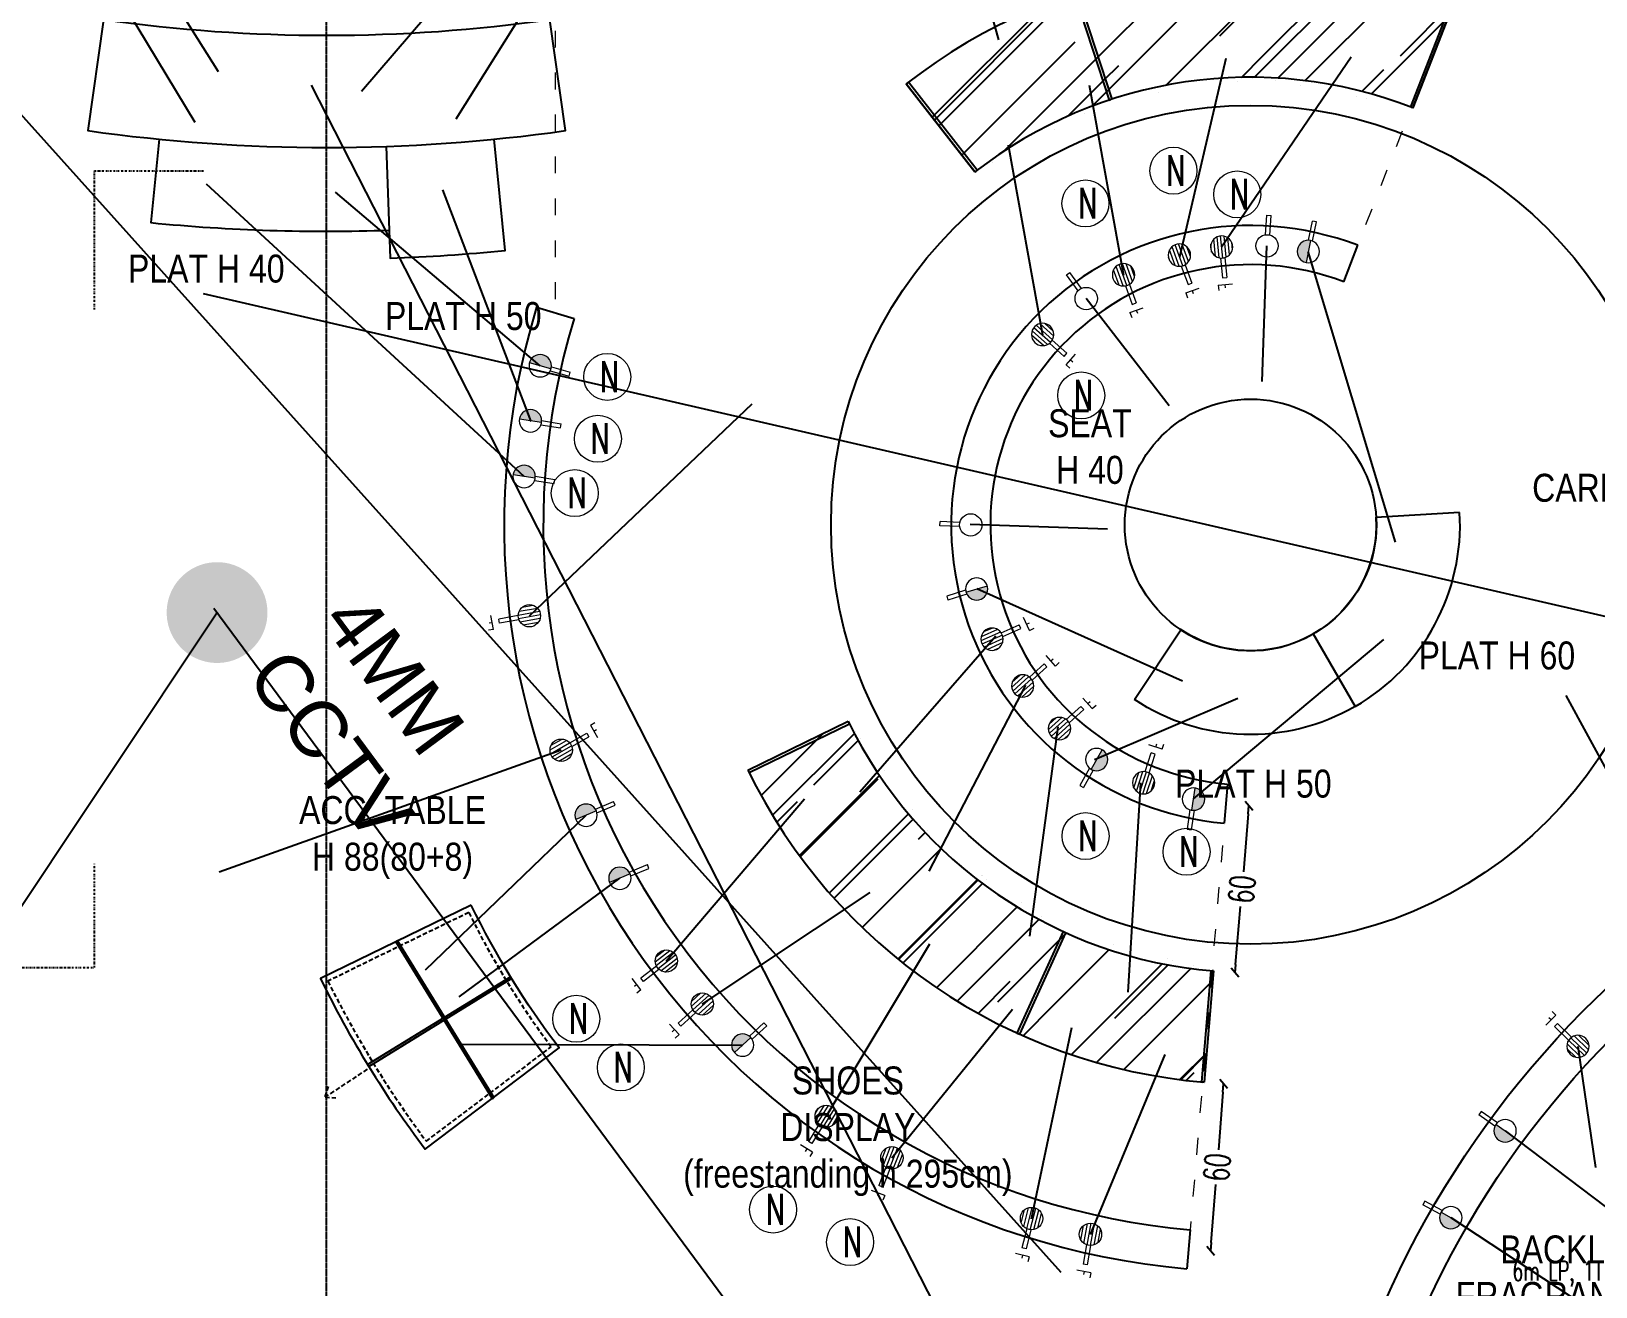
# Model space of a CAD drawing. Header units: millimetres. Extents: x 1734 to 22014, y 983 to 3953.
# Drawn here: x 3373 to 3933, y 1667 to 2117 of the extents above; entities that cross this region are included whole.
import ezdxf

# ---------------------------------------------------------------- set-up
doc = ezdxf.new("R2010")
doc.units = ezdxf.units.MM
for name, pattern in [('ACAD_ISO03W100', [30, 12, -18]), ('DASHDOT', [25.4, 12.7, -6.35, 0, -6.35]), ('HIDDEN2', [4.7625, 3.175, -1.5875]), ('PUNTO2', [0.125, 0, -0.125])]:
    doc.linetypes.add(name, pattern=pattern)
for name, color, linetype in [('LAY_furn freestanding', 1, 'Continuous'), ('LAY_sec', 3, 'Continuous'), ('LAY_text', 3, 'Continuous'), ('LD_beam', 240, 'Continuous'), ('LD_light integrated', 240, 'Continuous'), ('LD_pointing', 30, 'Continuous'), ('LD_quote', 242, 'Continuous'), ('MATERIALS_pannelli glass', 133, 'Continuous'), ('MATERIALS_transparent glass', 133, 'Continuous'), ('TEXT', 3, 'Continuous')]:
    doc.layers.add(name, color=color, linetype=linetype)
doc.layers.add('LD_light', color=240, linetype='Continuous', lineweight=5)
doc.layers.add('LD_text', color=7, linetype='Continuous', lineweight=9)
doc.styles.add('Detail 1-50', font='Arial Narrow.ttf', dxfattribs={"height": 0.125})
doc.styles.add('SIMPLEX', font='SIMPLEX.SHX', dxfattribs={"width": 0.65})
doc.styles.get("Standard").update_dxf_attribs({"font": 'Arial.ttf'})
doc.dimstyles.new('Illuminazione 1_100', dxfattribs={"dimtxt": 9, "dimasz": 3, "dimexe": 0.05, "dimexo": 0.05, "dimgap": 1.5, "dimtad": 0, "dimdec": 0, "dimlfac": -1, "dimzin": 0, "dimdsep": 46, "dimtxsty": 'SIMPLEX', "dimblk": 'LINEET2S', "dimcen": 0, "dimdle": 0.1, "dimse1": 1, "dimse2": 1, "dimclrd": 7, "dimclrt": 256, "dimadec": 0, "dimazin": 0, "dimtfac": 1, "dimtdec": 0, "dimtix": 1, "dimtmove": 2, "dimatfit": 3, "dimldrblk": 'OBLIQUE', "dimfxl": 1, "dimtolj": 1, "dimarcsym": 0})
pattern_1 = [(45, (2030.92, 1353.378), (21.5526, 57.47364), [381, -50.8, 127, -25.4]), (45, (2045.827, 1386.246), (-41.848, 5.92697), [76.2, -8.382, 152.4, -19.05]), (45, (2024.633, 1377.625), (81.36112, 105.4282), [203.2, -35.56, 101.6, -25.4])]

# ---------------------------------------------------------------- blocks, each defined once
blk = doc.blocks.new('LINEET2S')
blk.add_line((-1, 0), (0, 0))
at = {"color": 5}
blk.add_line((0.5, 0.5), (-0.5, -0.5), dxfattribs=at)
blk = doc.blocks.new('*D351')
at = {"layer": 'DEFPOINTS', "color": 0, "transparency": 16777216}
for p in [(3800.52, 1840.25), (3808.75, 1839.56), (3795.5, 1780.45)]:
    blk.add_point(p, dxfattribs=at)
at = {"layer": 'LD_beam', "color": 7, "lineweight": -2, "transparency": 16777216}
for p, q in [((3808.5, 1836.57), (3806.76, 1815.87)), ((3803.98, 1782.75), (3805.72, 1803.45))]:
    blk.add_line(p, q, dxfattribs=at)
at = {"layer": 'LD_beam', "color": 7, "lineweight": -2, "transparency": 16777216, "xscale": 3, "yscale": 3, "zscale": 3}
for p, rotation in [((3808.75, 1839.56), 85.19918320147139), ((3803.73, 1779.76), 265.1991832014714)]:
    blk.add_blockref('LINEET2S', p, dxfattribs=dict(at, rotation=rotation))
at = {"layer": 'LD_beam', "transparency": 16777216, "insert": (3806.24, 1809.66), "char_height": 9, "attachment_point": 5, "rotation": 85.1992, "style": 'SIMPLEX'}
blk.add_mtext('\\A1;60', dxfattribs=at)
blk = doc.blocks.new('_Oblique')
at = {"color": 0, "linetype": 'ByBlock', "lineweight": -2}
blk.add_line((-0.5, -0.5), (0.5, 0.5), dxfattribs=at)
blk = doc.blocks.new('*D352')
at = {"layer": 'DEFPOINTS', "color": 0, "transparency": 16777216}
for p in [(3791.79, 1740.71), (3787.13, 1680.88), (3795.01, 1680.27)]:
    blk.add_point(p, dxfattribs=at)
at = {"layer": 'LD_beam', "color": 7, "lineweight": -2, "transparency": 16777216}
for p, q in [((3799.43, 1737.1), (3797.82, 1716.4)), ((3795.24, 1683.26), (3796.85, 1703.97))]:
    blk.add_line(p, q, dxfattribs=at)
at = {"layer": 'LD_beam', "color": 7, "lineweight": -2, "transparency": 16777216, "xscale": 3, "yscale": 3, "zscale": 3}
for p, rotation in [((3799.66, 1740.09), 85.55216411930867), ((3795.01, 1680.27), 265.5521641193087)]:
    blk.add_blockref('LINEET2S', p, dxfattribs=dict(at, rotation=rotation))
at = {"layer": 'LD_beam', "transparency": 16777216, "insert": (3797.33, 1710.18), "char_height": 9, "attachment_point": 5, "rotation": 85.5522, "style": 'SIMPLEX'}
blk.add_mtext('\\A1;60', dxfattribs=at)
blk = doc.blocks.new('purefasciostrettoplan')
at = {"layer": 'LD_light'}
blk.add_hatch(color=256, dxfattribs=at).paths.add_polyline_path([(-4.3, 0, 1), (4.3, 0)])
for p, q in [((4.3, 0), (-4.3, 0)), ((4.22, 0.81), (11.81, 0.81)), ((11.81, 0.81), (11.81, -0.81)), ((4.22, -0.81), (11.81, -0.81))]:
    blk.add_line(p, q, dxfattribs=at)
blk.add_circle((0, 0), 4.3, dxfattribs=at)
blk = doc.blocks.new('A$C2ABF7FAD')
at = {"layer": 'LD_light', "ltscale": 0.5}
h = blk.add_hatch(dxfattribs=at)
h.set_pattern_fill('LINE', color=70, scale=10, angle=450, style=0)
h.set_pattern_definition([(90, (4318.2435, -3313.5143), (-1.25, -3e-10), [])])
h.paths.add_polyline_path([(0, 4, 1), (8, 4, 1)])
at = {"layer": 'LD_light', "color": 70}
for p, q in [((3.25, 7.93), (3.25, 14.98)), ((3.25, 14.98), (4.75, 14.98)), ((4.75, 7.93), (4.75, 14.98))]:
    blk.add_line(p, q, dxfattribs=at)
blk.add_circle((4, 4), 4, dxfattribs=at)
at = {"layer": 'LD_light', "color": 70, "insert": (4, 18.2), "char_height": 5.08, "width": 7.4922, "attachment_point": 5, "rotation": 90, "style": 'SIMPLEX'}
blk.add_mtext('F', dxfattribs=at)
blk = doc.blocks.new('A$C095D6B25')
at = {"layer": 'LD_light'}
for p, q in [((5.63, 5.45), (0, 1.2)), ((0.9, 0), (0, 1.2)), ((6.53, 4.26), (0.9, 0))]:
    blk.add_line(p, q, dxfattribs=at)
blk.add_circle((9.21, 7.22), 4, dxfattribs=at)
blk = doc.blocks.new('n')
at = {"layer": 'LD_light'}
blk.add_circle((0, 0), 8.4, dxfattribs=at)
at = {"layer": 'LD_light', "style": 'SIMPLEX', "width": 0.65}
blk.add_text('N', height=11.01, dxfattribs=at).set_placement((-2.55, -5.41))

msp = doc.modelspace()

# ---------------------------------------------------------------- hatches: boundary and pattern name
h = msp.add_hatch(color=3)
h.dxf.hatch_style = 1
h.paths.add_polyline_path([(3450.369, 1894.121, -1), (3428.923, 1923.115, -1)])
at = {"layer": 'MATERIALS_transparent glass'}
h = msp.add_hatch(dxfattribs=at)
h.set_pattern_fill('AR-RROOF', color=144, angle=-60.02541, style=0)
h.set_pattern_definition(pattern_1)
edge = h.paths.add_edge_path()
edge.add_arc((3809.306, 1940.026), 200.089, 88.49267, 108.20107)
edge.add_line((3746.807, 2130.104), (3759.282, 2092.114))
edge.add_arc((3809.228, 1940.001), 160.103, 88.47075, 108.17778, ccw=False)
edge.add_line((3813.501, 2100.047), (3814.569, 2140.046))
h = msp.add_hatch(dxfattribs=at)
h.set_pattern_fill('AR-RROOF', color=144, angle=-60.02541, style=0)
h.set_pattern_definition(pattern_1)
edge = h.paths.add_edge_path()
edge.add_arc((3809.306, 1940.026), 200.089, 68.70786, 88.49267)
edge.add_line((3814.569, 2140.046), (3813.501, 2100.047))
edge.add_arc((3809.228, 1940.001), 160.103, 68.68991, 88.47075, ccw=False)
edge.add_line((3867.412, 2089.157), (3881.963, 2126.458))
h = msp.add_hatch(dxfattribs=at)
h.set_pattern_fill('AR-RROOF', color=144, angle=-60.02541, style=0)
h.set_pattern_definition(pattern_1)
edge = h.paths.add_edge_path()
edge.add_arc((3809.306, 1940.026), 200.089, 108.20107, 127.98055)
edge.add_line((3686.172, 2097.741), (3710.75, 2066.235))
edge.add_arc((3809.228, 1940.001), 160.103, 108.17778, 127.95862, ccw=False)
edge.add_line((3759.282, 2092.114), (3746.807, 2130.104))
h = msp.add_hatch(dxfattribs=at)
h.set_pattern_fill('AR-RROOF', color=144, angle=-60.02541, style=0)
h.set_pattern_definition(pattern_1)
edge = h.paths.add_edge_path()
edge.add_arc((3809.306, 1940.026), 200.089, 206.01619, 225.79007)
edge.add_line((3669.786, 1796.605), (3697.618, 1825.211))
edge.add_arc((3809.264, 1939.963), 160.103, 206.00522, 225.78606, ccw=False)
edge.add_line((3665.371, 1869.766), (3629.492, 1852.262))
h = msp.add_hatch(dxfattribs=at)
h.set_pattern_fill('AR-RROOF', color=144, angle=-60.02541, style=0)
h.set_pattern_definition(pattern_1)
edge = h.paths.add_edge_path()
edge.add_arc((3809.306, 1940.026), 200.089, 225.79007, 245.48968)
edge.add_line((3726.297, 1757.968), (3742.853, 1794.284))
edge.add_arc((3809.264, 1939.963), 160.103, 225.78606, 245.49308, ccw=False)
edge.add_line((3697.618, 1825.211), (3669.786, 1796.605))
h = msp.add_hatch(dxfattribs=at)
h.set_pattern_fill('AR-RROOF', color=144, angle=-60.02541, style=0)
h.set_pattern_definition(pattern_1)
edge = h.paths.add_edge_path()
edge.add_arc((3809.306, 1940.026), 200.089, 245.48968, 265.26349)
edge.add_line((3792.784, 1740.621), (3796.073, 1780.405))
edge.add_arc((3809.264, 1939.963), 160.103, -114.50692, -94.72608, ccw=False)
edge.add_line((3742.853, 1794.284), (3726.297, 1757.968))

# ---------------------------------------------------------------- linework, layer by layer
at = {"color": 3}
for p, q in [((3347.38, 2111.203), (3741.465, 1672.71)), ((3746.758, 1562.237), (3473.41, 2097.317)), ((4009.352, 1890.317), (3434.842, 2022.674)), ((3439.753, 1908.779), (3112.937, 1418.094)), ((3438.501, 1910.167), (3795.808, 1427.091))]:
    msp.add_line(p, q, dxfattribs=at)
at = {"layer": 'LAY_furn freestanding', "color": 144}
for p, q in [((3867.412, 2089.157), (3881.963, 2126.458)), ((3686.172, 2097.741), (3710.75, 2066.235)), ((3629.492, 1852.262), (3665.371, 1869.766)), ((3796.073, 1780.405), (3792.784, 1740.621))]:
    msp.add_line(p, q, dxfattribs=at)
at = {"layer": 'LAY_furn freestanding', "color": 1}
for p, q in [((3503.595, 1790.844), (3503.914, 1791.04)), ((3503.595, 1790.844), (3538.033, 1734.771)), ((3504.234, 1791.237), (3503.914, 1791.04)), ((3504.234, 1791.237), (3538.672, 1735.163)), ((3493.499, 1746.911), (3544.626, 1778.312)), ((3493.891, 1746.272), (3545.018, 1777.673)), ((3544.626, 1778.312), (3544.822, 1777.992)), ((3545.018, 1777.673), (3544.822, 1777.992)), ((3493.499, 1746.911), (3493.695, 1746.592)), ((3493.891, 1746.272), (3493.695, 1746.592)), ((3538.033, 1734.771), (3538.353, 1734.967)), ((3538.672, 1735.163), (3538.353, 1734.967))]:
    msp.add_line(p, q, dxfattribs=at)
at = {"layer": 'LAY_furn freestanding', "color": 144}
for points in [[(3558.634, 2120.615, -0.0703489), (3399.028, 2120.615), (3393.428, 2081.009, 0.0703489), (3564.234, 2081.009)], [(3884.118, 1944.462), (3854.172, 1942.66, -0.2843262), (3831.723, 1900.969), (3846.703, 1874.976, 0.2843262)], [(3767.824, 1877.465), (3784.404, 1902.467, 0.2843262), (3831.732, 1900.974), (3846.703, 1874.976, -0.2843262)], [(3530.557, 1803.998), (3476.632, 1777.691, 0.0484847), (3514.108, 1716.671), (3561.958, 1752.871, -0.0484847)]]:
    msp.add_lwpolyline(points, format="xyb", close=True, dxfattribs=at)
for points in [[(3418.904, 2077.952), (3415.957, 2048.097, 0.0333368), (3501.161, 2045.391)], [(3500.114, 2075.373), (3501.51, 2035.397, 0.015877), (3542.688, 2038.145), (3538.759, 2077.952)]]:
    msp.add_lwpolyline(points, format="xyb", dxfattribs=at)
at = {"layer": 'LAY_furn freestanding', "color": 144, "linetype": 'HIDDEN2', "ltscale": 0.5}
msp.add_lwpolyline([(3529.643, 1801.326), (3479.312, 1776.772, 0.045762), (3514.501, 1719.476), (3559.162, 1753.263, -0.0452736)], format="xyb", close=True, dxfattribs=at)
for points in [[(3493.335, 1745.258), (3478.295, 1735.332), (3479.627, 1739.424)], [(3478.295, 1735.332), (3482.118, 1735.017)]]:
    msp.add_lwpolyline(points, dxfattribs=at)
at = {"layer": 'LAY_furn freestanding', "color": 144}
for centre, radius in [((3809.306, 1940.026), 150.028), ((3809.343, 1939.961), 45)]:
    msp.add_circle(centre, radius, dxfattribs=at)
for centre, radius, start, end in [((3809.306, 1940.026), 200.089, 68.70786, 127.98055), ((3809.228, 1940.001), 160.103, 68.68991, 127.95861), ((3809.264, 1939.963), 160.103, 206.00522, 265.2739), ((3809.306, 1940.026), 200.089, 206.01619, 265.26349)]:
    msp.add_arc(centre, radius, start, end, dxfattribs=at)
at = {"layer": 'LAY_sec', "color": 144, "linetype": 'DASHDOT', "ltscale": 0.05}
for points in [[(3395.76, 2017.036), (3395.76, 2066.653), (3434.944, 2066.653)], [(3349.289, 1781.626), (3395.76, 1781.626), (3395.76, 1818.689)]]:
    msp.add_lwpolyline(points, dxfattribs=at)
at = {"layer": 'LD_beam'}
for p, q in [((3842.638, 2026.907), (3847.644, 2039.981)), ((3553.939, 2017.888), (3567.33, 2013.803)), ((3801.134, 1847.221), (3799.9, 1833.276)), ((3787.731, 1687.859), (3786.535, 1673.91))]:
    msp.add_line(p, q, dxfattribs=at)
for points in [[(3843.983, 1554.488, -0.3272403), (4101.164, 1845.469, 0.0377861), (4115.136, 1849.841, 0.3209601), (4176.142, 1944.847, 0.2216127), (4137.828, 2017.289, 0.2206748), (4058.011, 2034.613, 0.2206748)], [(3830.041, 1555.765, -0.3271615), (4098.089, 1859.127, 0.0375194), (4109.959, 1862.849, 0.3209601), (4162.16, 1944.143, 0.2216127), (4129.376, 2006.128, 0.2206748), (4061.075, 2020.952, 0.2206748)]]:
    msp.add_lwpolyline(points, format="xyb", dxfattribs=at)
for radius, start, end in [(107.103, 69.04569, 264.94231), (93.103, 69.04569, 264.94231), (267.027, 163.03236, 265.1003), (253.027, 163.03236, 265.1003)]:
    msp.add_arc((3809.342, 1939.961), radius, start, end, dxfattribs=at)
at = {"layer": 'LD_pointing'}
for p, q in [((3719.319, 2113.469), (3686.176, 2230.749)), ((3431.758, 2083.929), (3362.722, 2198.663)), ((3440.16, 2102.052), (3382.239, 2194.297)), ((3491.303, 2095.124), (3576.817, 2194.727)), ((3525.127, 2085.223), (3596.432, 2198.651)), ((3800.457, 2106.799), (3783.866, 2035.731)), ((3845.258, 2107.303), (3798.983, 2039.374)), ((3751.603, 2097.251), (3763.863, 2029.291)), ((3722.648, 2075.915), (3734.908, 2007.955)), ((3549.454, 1957.283), (3435.859, 2061.867)), ((3551.96, 1976.976), (3520.372, 2059.827)), ((3555.231, 1996.896), (3482.041, 2059.011)), ((3813.444, 1991.26), (3815.192, 2039.767)), ((3861.144, 1933.782), (3829.985, 2037.772)), ((3780.237, 1982.54), (3750.532, 2020.927)), ((3551.351, 1907.487), (3631.066, 1983.312)), ((3758.144, 1938.42), (3709.063, 1940.174)), ((3785.022, 1884.076), (3711.359, 1917.055)), ((3669.543, 1844.495), (3718.243, 1900.293)), ((3856.855, 1898.939), (3788.781, 1841.948)), ((3694.321, 1816.075), (3728.98, 1882.65)), ((3804.825, 1877.932), (3753.515, 1855.915)), ((3969.373, 1792.013), (3922.27, 1878.962)), ((3730.314, 1792.87), (3740.495, 1867.74)), ((3562.749, 1859.387), (3440.426, 1815.759)), ((3765.588, 1772.873), (3770.111, 1847.689)), ((3600.34, 1783.976), (3649.76, 1841.972)), ((3514.202, 1780.802), (3571.621, 1836.127)), ((3526.299, 1771.117), (3583.718, 1813.561)), ((3613.219, 1768.592), (3673.204, 1808.494)), ((3657.537, 1728.409), (3694.58, 1790.093)), ((3681.038, 1713.589), (3724.216, 1766.804)), ((3730.964, 1691.776), (3745.355, 1760.149)), ((3527.48, 1754.218), (3627.64, 1753.902)), ((3926.442, 1753.447), (3932.701, 1710.066)), ((3752.067, 1686.199), (3778.826, 1750.523)), ((3900.394, 1723.23), (3992.85, 1653.301)), ((3880.962, 1692.168), (3975.11, 1630.379))]:
    msp.add_line(p, q, dxfattribs=at)
at = {"layer": 'LD_text', "color": 9, "linetype": 'ACAD_ISO03W100', "ltscale": 0.5}
for p, q in [((3560.634, 2191.749), (3560.634, 2015.845)), ((3845.141, 2033.444), (3866.945, 2089.34)), ((3800.517, 1840.249), (3787.133, 1680.885))]:
    msp.add_line(p, q, dxfattribs=at)
at = {"layer": 'MATERIALS_pannelli glass', "color": 1}
for p, q in [((3746.332, 2129.948), (3758.807, 2091.958)), ((3747.282, 2130.26), (3759.757, 2092.27)), ((3881.031, 2126.821), (3866.481, 2089.521)), ((3881.963, 2126.458), (3867.412, 2089.157)), ((3686.172, 2097.741), (3686.566, 2098.048)), ((3710.75, 2066.235), (3686.172, 2097.741)), ((3686.961, 2098.356), (3686.566, 2098.048)), ((3711.539, 2066.85), (3686.961, 2098.356)), ((3758.807, 2091.958), (3759.282, 2092.114)), ((3759.757, 2092.27), (3759.282, 2092.114)), ((3866.481, 2089.521), (3866.946, 2089.339)), ((3867.412, 2089.157), (3866.946, 2089.339)), ((3710.75, 2066.235), (3711.145, 2066.543)), ((3711.539, 2066.85), (3711.145, 2066.543)), ((3629.492, 1852.262), (3665.371, 1869.766)), ((3665.371, 1869.766), (3665.59, 1869.316)), ((3665.809, 1868.867), (3665.59, 1869.316)), ((3629.93, 1851.364), (3665.809, 1868.867)), ((3629.492, 1852.262), (3629.711, 1851.813)), ((3629.93, 1851.364), (3629.711, 1851.813)), ((3725.843, 1758.176), (3742.398, 1794.491)), ((3726.753, 1757.761), (3743.308, 1794.076)), ((3742.398, 1794.491), (3742.853, 1794.284)), ((3743.308, 1794.076), (3742.853, 1794.284)), ((3795.076, 1780.487), (3791.787, 1740.703)), ((3796.073, 1780.405), (3792.784, 1740.621)), ((3795.076, 1780.487), (3795.574, 1780.446)), ((3796.073, 1780.405), (3795.574, 1780.446)), ((3725.843, 1758.176), (3726.298, 1757.969)), ((3726.753, 1757.761), (3726.298, 1757.969)), ((3791.787, 1740.703), (3792.285, 1740.662)), ((3792.784, 1740.621), (3792.285, 1740.662))]:
    msp.add_line(p, q, dxfattribs=at)
at = {"layer": 'TEXT', "color": 144, "linetype": 'DASHDOT', "ltscale": 0.01}
msp.add_lwpolyline([(3478.831, 1234.325), (3478.831, 3777.712)], dxfattribs=at)

# ---------------------------------------------------------------- block references
at = {"layer": 'LD_light'}
for name, p, rotation in [('A$C095D6B25', (3815.777, 2051.464), 229.0999357257992), ('A$C095D6B25', (3743.495, 2030.288), 268.8971494259068), ('A$C095D6B25', (3697.535, 1940.222), 320.6243934584082), ('A$C2ABF7FAD', (3555.992, 1904.253), 100.1238056465705), ('A$C2ABF7FAD', (3557.287, 1860.861), 299.8994955909409), ('A$C2ABF7FAD', (3605.956, 1783.293), 128.0641883585658), ('A$C2ABF7FAD', (3618.868, 1768.311), 132.1538526255218), ('A$C2ABF7FAD', (3663.037, 1729.731), 148.5237127856481), ('A$C2ABF7FAD', (3686.217, 1715.865), 158.7294621663476), ('A$C2ABF7FAD', (3735.848, 1694.733), 165.7553444184663), ('A$C2ABF7FAD', (3756.71, 1689.431), 169.8450086854221)]:
    msp.add_blockref(name, p, dxfattribs=dict(at, rotation=rotation))
for p, xscale, yscale, zscale, rotation in [((3829.985, 2037.772), -0.9302325581395434, 0.9302325581395428, 0.9302325581395431, 258.3389401636505), ((3555.231, 1996.896), -0.9302325581395445, 0.9302325581395448, 0.9302325581395445, 164.1021866876), ((3551.729, 1977.205), -0.9302325581395443, 0.9302325581395448, 0.9302325581395445, 170.6749455394892), ((3549.454, 1957.283), -0.9302325581395443, 0.9302325581395448, 0.9302325581395445, 170.6749455394892), ((3711.359, 1917.055), -0.9302325581395433, 0.9302325581395428, 0.9302325581395431, 17.16582964493881), ((3754.271, 1856.031), -0.9302325581395433, 0.9302325581395428, 0.9302325581395431, 60.96835661249439), ((3571.621, 1836.127), -0.930232558139545, 0.9302325581395448, 0.9302325581395445, 202.7717603102823), ((3788.918, 1841.891), -0.9302325581395429, 0.9302325581395428, 0.9302325581395426, 81.80318552633888), ((3583.718, 1813.561), -0.930232558139545, 0.9302325581395448, 0.9302325581395445, 202.7717603102823), ((3627.64, 1753.902), -0.9302325581395448, 0.9302325581395448, 0.9302325581395445, 222.2178822998618), ((3900.394, 1723.23), -0.9302325581395443, 0.9302325581395449, 0.9302325581395445, 324.8429142284506), ((3880.962, 1692.168), -0.9302325581395442, 0.9302325581395448, 0.9302325581395445, 331.2768307327165)]:
    msp.add_blockref('purefasciostrettoplan', p, dxfattribs=dict(at, xscale=xscale, yscale=yscale, zscale=zscale, rotation=rotation))
at = {"layer": 'LD_light', "xscale": -1}
for p, rotation in [((3794.613, 2042.966), 185.5866576013847), ((3778.733, 2038.844), 200.2336529963889), ((3758.766, 2031.806), 200.2336529963889), ((3729.301, 2007.769), 228.3637207320574), ((3714.819, 1893.806), 293.9618686061325), ((3727.522, 1876.715), 311.960724851697), ((3740.681, 1861.49), 311.960724851697), ((3773.621, 1842.7), 341.7360600587809), ((3932.098, 1753.546), 46.00278566384823)]:
    msp.add_blockref('A$C2ABF7FAD', p, dxfattribs=dict(at, rotation=rotation))
at = {"layer": 'LD_quote', "linetype": 'PUNTO2', "rotation": 0.02541393537362653}
for p in [(3781.748, 2066.688), (3804.566, 2058.217), (3750.27, 2054.979), (3579.222, 1992.893), (3748.752, 1986.299), (3575.869, 1970.782), (3567.6, 1951.351), (3750.308, 1828.685), (3786.441, 1823.048), (3568.129, 1763.296), (3584.068, 1745.89), (3638.538, 1695.036), (3666.07, 1683.424)]:
    msp.add_blockref('n', p, dxfattribs=at)

# ---------------------------------------------------------------- texts
at = {"insert": (3449.348, 1885.614), "char_height": 20, "attachment_point": 7, "rotation": 306.48844}
msp.add_mtext_dynamic_manual_height_columns('4MM CCTV', width=123.56614, gutter_width=12.5, heights=[0], dxfattribs=at)
at = {"layer": 'LAY_text', "color": 144, "char_height": 10, "attachment_point": 2, "style": 'Detail 1-50'}
for s, insert, width in [('PLAT H 40', (3435.781, 2036.668), 80.26512), (' PLAT H 50', (3526.102, 2019.693), 80.26512), ('SEAT\\PH 40', (3751.861, 1981.338), 80.26512), ('CARPET', (3933.287, 1958.258), 131.20204), ('PLAT H 60', (3897.438, 1898.268), 80.26512), ('PLAT H 50', (3810.315, 1852.427), 80.26512), ('ACC. TABLE\\PH 88(80+8)', (3502.389, 1842.962), 80.26512), ('SHOES \\PDISPLAY\\P(freestanding h 295cm)', (3665.281, 1746.237), 131.03798), ('BACKLIT FRAGRANCES DISPLAY', (3922.51, 1685.806), 127.13415)]:
    msp.add_mtext(s, dxfattribs=dict(at, insert=insert, width=width))
at = {"layer": 'LD_light integrated', "linetype": 'Continuous', "lineweight": 0, "insert": (3902.983, 1676.647), "char_height": 7, "width": 128.066, "attachment_point": 1, "rotation": 0.02541, "style": 'SIMPLEX'}
msp.add_mtext('6m LP, 1T 1P', dxfattribs=at)

# ---------------------------------------------------------------- dimensions: what is measured, and where the dimension line sits
at = {"layer": 'LD_beam'}
for p1, p2, distance, picture, middle in [((3795.495, 1780.454), (3800.517, 1840.249), -8.26, '*D351', (3806.237, 1809.66)), ((3791.786, 1740.706), (3787.133, 1680.885), 7.897, '*D352', (3797.333, 1710.183))]:
    dim = msp.add_aligned_dim(p1=p1, p2=p2, distance=distance, dimstyle='Illuminazione 1_100', dxfattribs=at)
    dim.commit()
    dim.dimension.update_dxf_attribs({"geometry": picture, "text_midpoint": middle})

doc.saveas('drawing.dxf')
